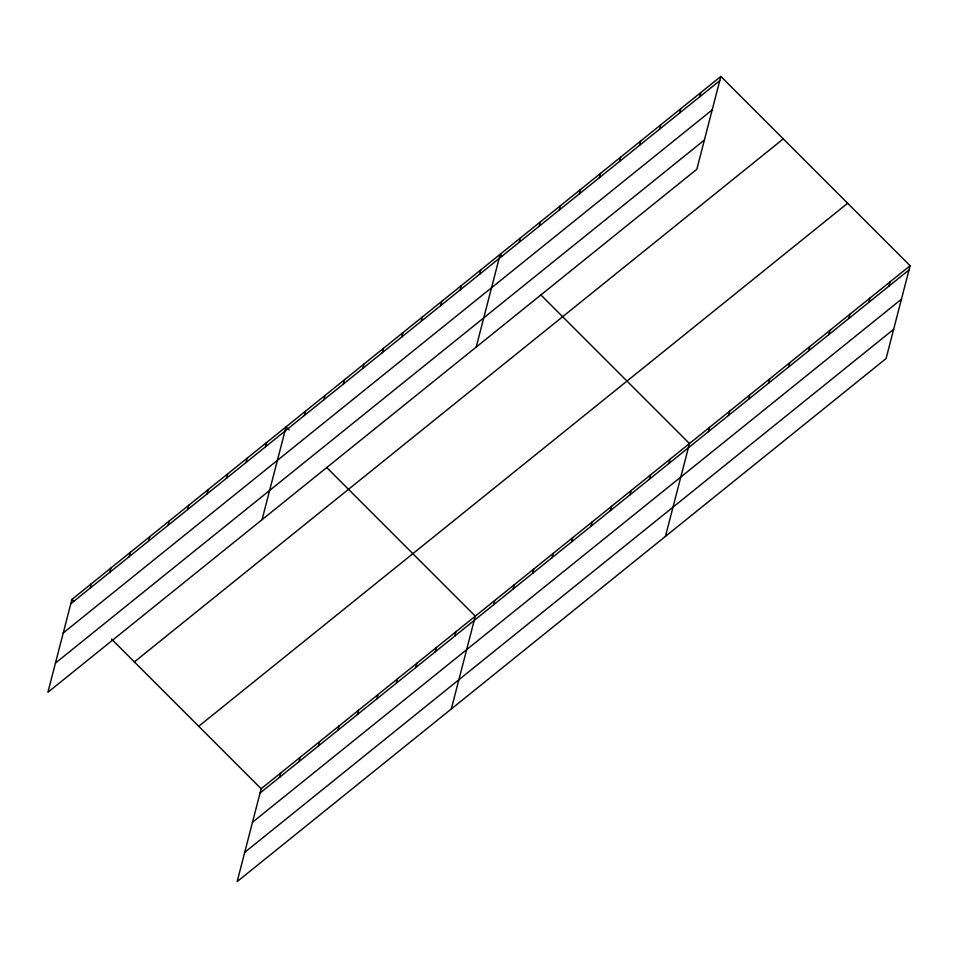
<?xml version="1.0" encoding="UTF-8"?>
<svg xmlns="http://www.w3.org/2000/svg" width="958" height="958" viewBox="0 0 958 958"><rect width="100%" height="100%" fill="white"/><g stroke="black" fill="none" stroke-linecap="round" stroke-linejoin="round"><path stroke-width="1.44" d="M720.847 76.412L71.91 599.445L47.9 692.287L696.837 169.255L720.847 76.412L910.1 265.713L886.09 358.555L237.153 881.588L261.163 788.745L910.1 265.713M90.268 588.044L91.381 583.757M109.739 572.345L110.853 568.07M129.21 556.658L130.312 552.371M148.67 540.971L149.783 536.684M168.141 525.271L169.255 520.996M187.612 509.584L188.714 505.297M207.084 493.897L208.185 489.61M226.543 478.198L227.657 473.923M246.014 462.51L247.128 458.223M265.486 446.823L266.587 442.536M262.049 519.691L286.059 426.849L289.184 429.974M304.416 415.437L305.53 411.15M323.888 399.749L325.001 395.462M343.359 384.05L344.461 379.775M362.831 368.363L363.932 364.076M382.29 352.676L383.404 348.389M279.52 777.345L280.634 773.058M401.761 336.976L402.875 332.701M298.992 761.646L300.094 757.371M421.233 321.289L422.334 317.002M318.463 745.959L319.565 741.672M440.692 305.602L441.806 301.315M337.923 730.271L339.036 725.984M460.163 289.903L461.277 285.628M357.394 714.572L358.508 710.297M479.635 274.216L480.736 269.928M376.865 698.885L377.967 694.598M476.198 347.083L500.208 254.241L502.291 256.325M396.337 683.198L397.438 678.911M519.164 242.362L520.266 238.075M415.796 667.498L416.91 663.223M539.222 226.196L540.324 221.909M435.267 651.811L436.381 647.524M559.28 210.03L560.382 205.742M454.739 636.124L455.84 631.837M579.339 193.863L580.44 189.576M451.302 708.992L475.312 616.15L326.654 467.456M599.397 177.697L600.498 173.41M493.669 604.737L494.783 600.45M619.455 161.531L620.556 157.244M513.141 589.05L514.242 584.763M639.513 145.365L640.615 141.077M532.612 573.351L533.714 569.076M659.571 129.186L660.673 124.911M552.071 557.664L553.185 553.377M679.629 113.02L680.731 108.745M571.543 541.977L572.656 537.689M699.687 96.854L700.789 92.579M591.014 526.277L592.116 522.002M610.486 510.59L611.587 506.303M629.945 494.903L631.059 490.616M649.416 479.204L650.53 474.929M668.888 463.516L669.989 459.229M665.451 536.384L689.461 443.542L540.803 294.848M708.417 431.663L709.519 427.376M728.475 415.497L729.577 411.21M748.533 399.33L749.635 395.043M768.591 383.164L769.693 378.877M788.65 366.998L789.751 362.711M808.708 350.832L809.809 346.545M828.766 334.653L829.867 330.378M848.824 318.487L849.926 314.212M868.87 302.321L869.984 298.046M888.928 286.155L890.042 281.88M70.808 603.732L719.745 80.688M63.24 632.963L712.177 109.919M55.456 663.068L704.393 140.024M134.359 661.918L783.297 138.874M198.713 726.284L847.65 203.24M260.049 793.032L908.986 269.988M252.493 822.263L901.43 299.219M244.709 852.369L893.646 329.324M71.91 599.445L73.994 601.528M111.463 639.01L261.163 788.745"/></g></svg>
